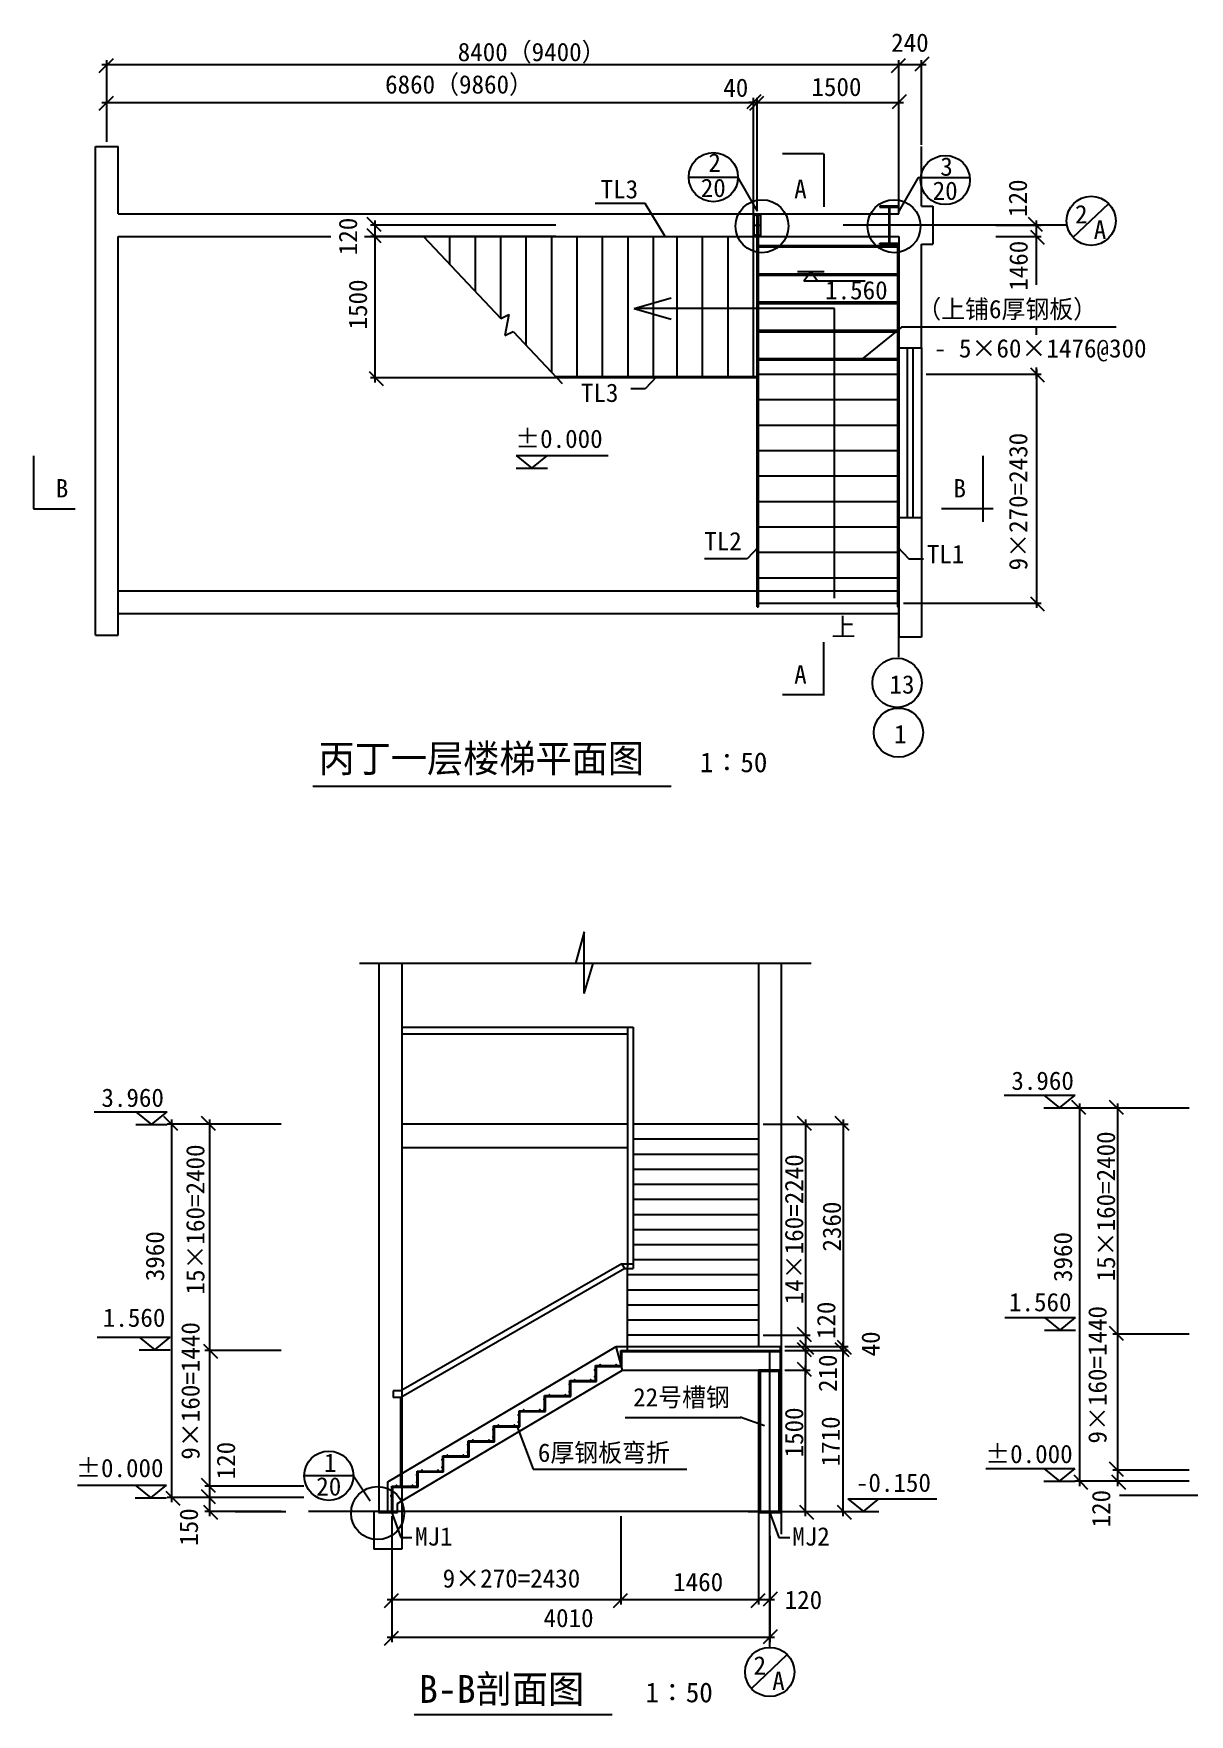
# Model space of a CAD drawing. Header units: metres. Extents: x -51718 to -27859, y 33229 to 51451.
# Drawn here: x -51718 to -39461, y 33619 to 51451 of the extents above; entities that cross this region are included whole.
import ezdxf

# ---------------------------------------------------------------- set-up
doc = ezdxf.new("R2010")
doc.units = ezdxf.units.M
for name, color, linetype in [('2', 2, 'Continuous'), ('WINDOW', 6, 'Continuous'), ('剖切线', 2, 'Continuous'), ('坐标文字', 3, 'Continuous'), ('坐标线', 3, 'Continuous'), ('尺寸', 42, 'Continuous'), ('引线', 9, 'Continuous'), ('文字', 3, 'Continuous'), ('标题', 4, 'Continuous'), ('梁柱', 4, 'Continuous'), ('梯板', 11, 'Continuous'), ('砖墙', 4, 'Continuous'), ('虚线', 1, 'Continuous'), ('轴线', 6, 'Continuous'), ('钢筋', 2, 'Continuous')]:
    doc.layers.add(name, color=color, linetype=linetype)

# ---------------------------------------------------------------- blocks, each defined once
blk = doc.blocks.new('_ARCHTICK')
at = {"color": 0, "linetype": 'ByBlock'}
blk.add_lwpolyline([(-1.35, -1.27), (1.63, 1.69)], dxfattribs=at)

msp = doc.modelspace()

# ---------------------------------------------------------------- linework, layer by layer
at = {"layer": '2'}
msp.add_line((-47573.15, 49288.22), (-47573.15, 49298.58), dxfattribs=at)
at = {"layer": 'WINDOW'}
for p, q in [((-42543.15, 48118.58), (-42543.15, 46318.58)), ((-42453.15, 48118.58), (-42453.15, 46318.58)), ((-42393.15, 48118.58), (-42393.15, 46318.58)), ((-42303.15, 48118.58), (-42303.15, 46318.58)), ((-45419.89, 39880.73), (-47813.62, 39880.73)), ((-45419.89, 39630.73), (-47813.62, 39630.73))]:
    msp.add_line(p, q, dxfattribs=at)
at = {"layer": '剖切线'}
for p, q in [((-43340.55, 50174.58), (-43776.83, 50174.58)), ((-43336.42, 50174.87), (-43336.42, 49614.28)), ((-51716.65, 46409.41), (-51716.65, 46970.22)), ((-41647.42, 46269.51), (-41647.42, 46970.22)), ((-51718.12, 46409.93), (-51276.23, 46409.93)), ((-41540.88, 46409.93), (-42087.84, 46409.93)), ((-43336.42, 44434.54), (-43336.42, 44995.63)), ((-43332.12, 44435.34), (-43776.83, 44435.34))]:
    msp.add_line(p, q, dxfattribs=at)
at = {"layer": '坐标线'}
for p, q in [((-40695.09, 49289.2), (-40315.24, 49649.56)), ((-44104.58, 33892.96), (-43724.72, 34253.32))]:
    msp.add_line(p, q, dxfattribs=at)
at = {"layer": '尺寸'}
for p, q in [((-42493.15, 51119.26), (-50993.4, 51119.26)), ((-50943.4, 50302.58), (-50943.4, 51169.26)), ((-42253.15, 51119.26), (-42593.15, 51119.26)), ((-42543.15, 50269.53), (-42543.15, 51169.26)), ((-42543.15, 49945.58), (-42543.15, 51169.26)), ((-42303.15, 50269.53), (-42303.15, 51169.26)), ((-50993.4, 50719.26), (-44033.15, 50719.26)), ((-50943.4, 50302.58), (-50943.4, 50769.26)), ((-44083.15, 50719.26), (-44133.15, 50719.26)), ((-44093.4, 50719.26), (-42493.15, 50719.26)), ((-44083.15, 49348.58), (-44083.15, 50769.26)), ((-44083.15, 49348.58), (-44083.15, 50769.26)), ((-44043.4, 50269.53), (-44043.4, 50769.26)), ((-44043.15, 49568.58), (-44043.15, 50769.26)), ((-44043.15, 50719.26), (-43993.15, 50719.26)), ((-42543.15, 50269.53), (-42543.15, 50769.26)), ((-46178.85, 49418.58), (-48146.57, 49418.58)), ((-48096.57, 49248.58), (-48096.57, 49468.58)), ((-41513.68, 49418.58), (-41033.58, 49418.58)), ((-41083.58, 49248.58), (-41083.58, 49468.58)), ((-46178.85, 49298.58), (-48146.57, 49298.58)), ((-46178.85, 49298.58), (-48146.57, 49298.58)), ((-48096.57, 47748.58), (-48096.57, 49348.58)), ((-41513.68, 49298.58), (-41033.58, 49298.58)), ((-41513.68, 49298.58), (-41033.58, 49298.58)), ((-41083.58, 48786.62), (-41083.58, 49348.58)), ((-41083.58, 48255.14), (-41083.58, 48338.14)), ((-46178.85, 47798.58), (-48146.57, 47798.58)), ((-42253.15, 47838.58), (-41033.58, 47838.58)), ((-42253.15, 47838.58), (-41033.58, 47838.58)), ((-41083.58, 47788.58), (-41083.58, 47910.22)), ((-41083.58, 47888.58), (-41083.58, 45358.58)), ((-46600.89, 46973.39), (-46435.44, 46839.11)), ((-46600.83, 46973.6), (-45624.79, 46973.6)), ((-46435.44, 46839.11), (-46269.57, 46973.38)), ((-46601.32, 46839.11), (-46269.56, 46839.11)), ((-42493.15, 45408.58), (-41033.58, 45408.58)), ((-41423.69, 40188.03), (-40673.33, 40188.03)), ((-41003.9, 40187.82), (-40838.45, 40053.54)), ((-40838.45, 40053.54), (-40672.57, 40187.81)), ((-51077.53, 40012.72), (-50302.95, 40012.72)), ((-50633.69, 40012.51), (-50468.24, 39878.23)), ((-50468.24, 39878.23), (-50302.36, 40012.5)), ((-41004.33, 40053.54), (-40672.57, 40053.54)), ((-40055.57, 40051.69), (-40674, 40051.69)), ((-40624, 36041.69), (-40624, 40101.69)), ((-39463.19, 40051.69), (-40274, 40051.69)), ((-40224, 40101.69), (-40224, 37601.69)), ((-50634.12, 39878.23), (-50302.36, 39878.23)), ((-49684.26, 39880.73), (-50302.69, 39880.73)), ((-50252.69, 35870.73), (-50252.69, 39930.73)), ((-49091.88, 39880.73), (-49902.69, 39880.73)), ((-49852.69, 39930.73), (-49852.69, 37430.73)), ((-43979.89, 39880.73), (-43481.17, 39880.73)), ((-43979.89, 39880.73), (-43081.17, 39880.73)), ((-43531.17, 39930.73), (-43531.17, 37590.73)), ((-43131.17, 39930.73), (-43131.17, 37470.73)), ((-41417.88, 37828.28), (-40667.52, 37828.28)), ((-40998.09, 37828.07), (-40832.64, 37693.79)), ((-40832.64, 37693.79), (-40666.76, 37828.06)), ((-43979.89, 37640.73), (-43481.17, 37640.73)), ((-43739.89, 37640.73), (-43481.17, 37640.73)), ((-43531.17, 37690.73), (-43531.17, 37470.73)), ((-40998.52, 37693.79), (-40666.76, 37693.79)), ((-39463.19, 37651.69), (-40274, 37651.69)), ((-39463.19, 37651.69), (-40274, 37651.69)), ((-40224, 37701.69), (-40224, 36161.69)), ((-51043.7, 37622.34), (-50269.12, 37622.34)), ((-50600.29, 37487.86), (-50268.53, 37487.86)), ((-50599.86, 37622.14), (-50434.41, 37487.86)), ((-50434.41, 37487.86), (-50268.53, 37622.13)), ((-49091.88, 37480.73), (-49902.69, 37480.73)), ((-49091.88, 37480.73), (-49902.69, 37480.73)), ((-49852.69, 37530.73), (-49852.69, 35990.73)), ((-43749.89, 37520.73), (-43481.17, 37520.73)), ((-43749.89, 37520.73), (-43081.17, 37520.73)), ((-43749.89, 37520.73), (-43081.17, 37520.73)), ((-43749.89, 37480.73), (-43081.17, 37480.73)), ((-43531.17, 37530.73), (-43531.17, 37220.73)), ((-43131.17, 37520.73), (-43131.17, 37570.73)), ((-43131.17, 35720.73), (-43131.17, 37530.73)), ((-43131.17, 37480.73), (-43131.17, 37430.73)), ((-43749.89, 37270.73), (-43481.17, 37270.73)), ((-43749.89, 37270.73), (-43481.17, 37270.73)), ((-43531.17, 35720.73), (-43531.17, 37320.73)), ((-41617.71, 36227.06), (-40674.37, 36227.06)), ((-41004.94, 36226.85), (-40839.49, 36092.58)), ((-40839.49, 36092.58), (-40673.61, 36226.84)), ((-39463.19, 36211.69), (-40274, 36211.69)), ((-39463.19, 36211.69), (-40274, 36211.69)), ((-40224, 36261.69), (-40224, 36041.69)), ((-51253.25, 36052.39), (-50309.91, 36052.39)), ((-50640.65, 36052.18), (-50475.2, 35917.9)), ((-50475.2, 35917.9), (-50309.33, 36052.17)), ((-48851.88, 36040.73), (-49902.69, 36040.73)), ((-48851.88, 36040.73), (-49902.69, 36040.73)), ((-49852.69, 36090.73), (-49852.69, 35870.73)), ((-41005.37, 36092.58), (-40673.61, 36092.58)), ((-39463.19, 36091.69), (-40674, 36091.69)), ((-39463.19, 36091.69), (-40274, 36091.69)), ((-50641.08, 35917.9), (-50309.32, 35917.9)), ((-48851.88, 35920.73), (-50302.69, 35920.73)), ((-49091.88, 35920.73), (-49902.69, 35920.73)), ((-48851.88, 35920.73), (-49902.69, 35920.73)), ((-49852.69, 35970.73), (-49852.69, 35720.73)), ((-43084.02, 35905.39), (-42918.57, 35771.11)), ((-43082.29, 35905.6), (-42138.95, 35905.6)), ((-42918.57, 35771.11), (-42752.7, 35905.38)), ((-49091.88, 35770.73), (-49902.69, 35770.73)), ((-47919.89, 35720.73), (-47919.89, 34784.12)), ((-45489.89, 35720.73), (-45489.89, 34784.12)), ((-45489.89, 35720.73), (-45489.89, 34784.12)), ((-44139.89, 35770.73), (-43481.17, 35770.73)), ((-43739.89, 35770.73), (-43081.17, 35770.73)), ((-43084.45, 35771.11), (-42752.69, 35771.11)), ((-44029.89, 35564.57), (-44029.89, 34784.12)), ((-44029.89, 35514.57), (-44029.89, 34784.12)), ((-43909.89, 35514.57), (-43909.89, 34784.12)), ((-43909.89, 35514.57), (-43909.89, 34384.12)), ((-47919.89, 35202.43), (-47919.89, 34384.12)), ((-45439.89, 34834.12), (-47969.89, 34834.12)), ((-43979.89, 34834.12), (-45539.89, 34834.12)), ((-43859.89, 34834.12), (-44079.89, 34834.12)), ((-43859.89, 34434.12), (-47969.89, 34434.12))]:
    msp.add_line(p, q, dxfattribs=at)
at = {"layer": '引线'}
for p, q in [((-44248.33, 49923.57), (-44768.1, 49923.57)), ((-44248.33, 49923.57), (-44043.15, 49568.58)), ((-42338.22, 49923.57), (-42543.4, 49568.58)), ((-42338.22, 49923.57), (-41791.57, 49923.57)), ((-45231.45, 49649.6), (-45762.52, 49649.6)), ((-45018.74, 49298.58), (-45231.45, 49649.6)), ((-43617, 48927.14), (-43333.73, 48927.14)), ((-43551.13, 48828.05), (-43475.37, 48927.14)), ((-43475.37, 48927.14), (-43405.76, 48828.05)), ((-43551.13, 48828.05), (-42897.57, 48828.05)), ((-42514.28, 48335.39), (-42937.78, 47995.07)), ((-40236.98, 48335.39), (-42514.28, 48335.39)), ((-45111.65, 47810.58), (-45231.45, 47683.09)), ((-45231.45, 47683.09), (-45385.74, 47683.09)), ((-44031.15, 46006.35), (-44150.95, 45878.86)), ((-42555.15, 46006.35), (-42435.35, 45878.86)), ((-44150.95, 45878.86), (-44603.76, 45878.86)), ((-42435.35, 45878.86), (-42281.06, 45878.86)), ((-45877.79, 41922.6), (-45971.21, 41587.05)), ((-45877.79, 41922.6), (-45971.21, 41587.05)), ((-45877.79, 41267.43), (-45877.79, 41922.6)), ((-43473.62, 41587.05), (-48260.46, 41587.05)), ((-45877.79, 41267.43), (-45784.37, 41587.05)), ((-44217.73, 36764.96), (-45445.59, 36764.96)), ((-43967.56, 36678.68), (-44223.34, 36771.47)), ((-46592.61, 36678.68), (-46421.11, 36218.94)), ((-46421.58, 36218.95), (-44788.83, 36218.95)), ((-48324.87, 36148.85), (-48846.86, 36148.85)), ((-48324.87, 36148.85), (-48150.27, 35883.43)), ((-47922.29, 35768.68), (-47823.95, 35496.78)), ((-43912.76, 35768.68), (-43814.42, 35496.78)), ((-47823.95, 35496.78), (-47706.18, 35496.78)), ((-43814.42, 35496.78), (-43696.64, 35496.78))]:
    msp.add_line(p, q, dxfattribs=at)
for centre, radius in [((-44509.07, 49927.53), 261.08), ((-42049.6, 49897.61), 261.08), ((-43993.38, 49407.93), 281.25), ((-42593.17, 49407.93), 281.25), ((-40501.78, 49465.17), 261.08), ((-42560.75, 44563.84), 261.08), ((-42546.17, 44034.65), 261.08), ((-48586.81, 36151.05), 261.08), ((-48069.91, 35754.94), 281.25), ((-43911.27, 34068.93), 261.08)]:
    msp.add_circle(centre, radius, dxfattribs=at)
at = {"layer": '标题'}
for p, q in [((-48757.06, 43466.55), (-44957.14, 43466.55)), ((-47683.71, 33619.06), (-45581.2, 33619.06))]:
    msp.add_line(p, q, dxfattribs=at)
at = {"layer": '梁柱'}
for p, q in [((-42543.15, 49618.58), (-42743.15, 49618.58)), ((-42743.15, 49618.58), (-42743.15, 49610.58)), ((-42743.15, 49610.58), (-42543.15, 49610.58)), ((-42645.65, 49610.58), (-42640.65, 49610.58)), ((-42645.65, 49226.58), (-42645.65, 49610.58)), ((-42640.65, 49610.58), (-42640.65, 49226.58)), ((-42543.15, 49610.58), (-42543.15, 49618.58)), ((-42743.15, 49218.58), (-42743.15, 49226.58)), ((-42743.15, 49226.58), (-42543.15, 49226.58)), ((-42543.15, 49218.58), (-42743.15, 49218.58)), ((-42640.65, 49226.58), (-42645.65, 49226.58)), ((-42543.15, 49226.58), (-42543.15, 49218.58)), ((-47858.95, 35770.73), (-48059.89, 35770.73)), ((-48059.89, 35770.73), (-48059.89, 35760.73)), ((-48059.89, 35760.73), (-47858.95, 35760.73)), ((-47858.95, 35760.73), (-47858.95, 35770.73)), ((-43789.89, 35770.73), (-44029.89, 35770.73)), ((-44029.89, 35770.73), (-44029.89, 35760.73)), ((-44029.89, 35760.73), (-43789.89, 35760.73)), ((-43789.89, 35760.73), (-43789.89, 35770.73))]:
    msp.add_line(p, q, dxfattribs=at)
at = {"layer": '梯板'}
for p, q in [((-44043.15, 47798.58), (-44043.15, 49518.58)), ((-44031.15, 45368.58), (-44031.15, 49518.58)), ((-47582.91, 49298.58), (-46762.21, 48428)), ((-47303.15, 49001.82), (-47303.15, 49298.58)), ((-47033.15, 48715.41), (-47033.15, 49298.58)), ((-46763.15, 48429), (-46763.15, 49298.58)), ((-46493.15, 48142.59), (-46493.15, 49298.58)), ((-46223.15, 47856.18), (-46223.15, 49298.58)), ((-45953.15, 47810.58), (-45953.15, 49298.58)), ((-45683.15, 47810.58), (-45683.15, 49298.58)), ((-45413.15, 47810.58), (-45413.15, 49298.58)), ((-45143.15, 47810.58), (-45143.15, 49298.58)), ((-44893.15, 47810.58), (-44893.15, 49298.58)), ((-44623.15, 47810.58), (-44623.15, 49298.58)), ((-44353.15, 47810.58), (-44353.15, 49298.58)), ((-44083.15, 47810.58), (-44083.15, 49298.58)), ((-42555.15, 49226.58), (-42555.15, 45368.58)), ((-45348.84, 48535.1), (-44956.95, 48648.29)), ((-45348.84, 48535.1), (-44956.95, 48421.9)), ((-43223.7, 48535.1), (-45310.09, 48535.1)), ((-43223.7, 45460.32), (-43223.7, 48535.1)), ((-46763.15, 48427.53), (-46679.08, 48469.52)), ((-46679.08, 48469.52), (-46722.1, 48247.49)), ((-46722.05, 48247.51), (-46633.61, 48291.69)), ((-46633.67, 48291.65), (-46112.29, 47738.58)), ((-44043.15, 47810.58), (-46180.16, 47810.58)), ((-44043.15, 47798.58), (-46168.85, 47798.58)), ((-44043.15, 47838.58), (-42543.15, 47838.58)), ((-44043.15, 45368.58), (-44043.15, 47798.58)), ((-44043.15, 47568.58), (-42543.15, 47568.58)), ((-44043.15, 47298.58), (-42543.15, 47298.58)), ((-44043.15, 47028.58), (-42543.15, 47028.58)), ((-44043.15, 46758.58), (-42543.15, 46758.58)), ((-44043.15, 46488.58), (-42543.15, 46488.58)), ((-44043.15, 46218.58), (-42543.15, 46218.58)), ((-44043.15, 45948.58), (-42543.15, 45948.58)), ((-44043.15, 45678.58), (-42543.15, 45678.58)), ((-44043.15, 45408.58), (-42543.15, 45408.58)), ((-44043.15, 45368.58), (-44031.15, 45368.58)), ((-42555.15, 45368.58), (-42543.15, 45368.58)), ((-47813.62, 40910.58), (-45359.89, 40910.58)), ((-47813.62, 40839.79), (-45419.89, 40839.79)), ((-45419.89, 40910.58), (-45419.89, 38365.92)), ((-45359.89, 40910.58), (-45359.89, 38350.1)), ((-44029.89, 39880.73), (-45359.73, 39880.73)), ((-44029.89, 39720.73), (-45359.73, 39720.73)), ((-44029.89, 39560.73), (-45359.73, 39560.73)), ((-44029.89, 39400.73), (-45359.73, 39400.73)), ((-44029.89, 39240.73), (-45359.73, 39240.73)), ((-44029.89, 39080.73), (-45359.73, 39080.73)), ((-44029.89, 38920.73), (-45359.73, 38920.73)), ((-44029.89, 38760.73), (-45359.73, 38760.73)), ((-44029.89, 38600.73), (-45359.73, 38600.73)), ((-45479.89, 38400.1), (-47825.1, 37050.35)), ((-45446.57, 38350.1), (-47824.89, 36980.73)), ((-45479.89, 38400.1), (-45359.89, 38400.1)), ((-45446.57, 38350.1), (-45479.89, 38400.1)), ((-45446.57, 38350.1), (-45359.89, 38350.1)), ((-45419.72, 37480.73), (-45419.89, 38365.92)), ((-44029.89, 38440.73), (-45359.73, 38440.73)), ((-44029.89, 38280.73), (-45419.73, 38280.73)), ((-44029.89, 38120.73), (-45419.73, 38120.73)), ((-44029.89, 37960.73), (-45419.73, 37960.73)), ((-44029.89, 37800.73), (-45419.73, 37800.73)), ((-44029.89, 37640.73), (-45419.73, 37640.73)), ((-47959.89, 36086.77), (-45540.08, 37520.73)), ((-45471.57, 37270.73), (-45540.08, 37520.73)), ((-45540.08, 37520.73), (-43799.89, 37520.73)), ((-45489.89, 37320.73), (-45489.89, 37480.73)), ((-45489.89, 37480.73), (-43799.89, 37480.73)), ((-45479.89, 37310.73), (-45479.89, 37470.73)), ((-45479.89, 37470.73), (-43799.89, 37470.73)), ((-43799.89, 37520.73), (-43799.89, 37270.73)), ((-47858.95, 35855.99), (-45471.57, 37270.73)), ((-45759.89, 37160.73), (-45759.89, 37320.73)), ((-45759.89, 37320.73), (-45489.89, 37320.73)), ((-45749.89, 37150.73), (-45749.89, 37310.73)), ((-45749.89, 37310.73), (-45479.89, 37310.73)), ((-45471.57, 37270.73), (-43799.89, 37270.73)), ((-43799.89, 37270.73), (-44029.89, 37270.73)), ((-43799.89, 35770.73), (-43799.89, 37270.73)), ((-46029.89, 37000.73), (-46029.89, 37160.73)), ((-46029.89, 37160.73), (-45759.89, 37160.73)), ((-46019.89, 36990.73), (-46019.89, 37150.73)), ((-46019.89, 37150.73), (-45749.89, 37150.73)), ((-44029.89, 37258.73), (-43799.89, 37258.73)), ((-44019.89, 35770.73), (-44019.89, 37258.73)), ((-44009.39, 35770.73), (-44009.39, 37258.73)), ((-43810.39, 35770.73), (-43810.39, 37258.73)), ((-47825.1, 37050.35), (-47905.73, 37050.35)), ((-47905.73, 37050.35), (-47905.73, 36980.73)), ((-47824.89, 36980.73), (-47905.73, 36980.73)), ((-47824.89, 36040.73), (-47824.89, 36980.73)), ((-46299.89, 36840.73), (-46299.89, 37000.73)), ((-46299.89, 37000.73), (-46029.89, 37000.73)), ((-46289.89, 36830.73), (-46289.89, 36990.73)), ((-46289.89, 36990.73), (-46019.89, 36990.73)), ((-46569.89, 36680.73), (-46569.89, 36840.73)), ((-46569.89, 36840.73), (-46299.89, 36840.73)), ((-46559.89, 36670.73), (-46559.89, 36830.73)), ((-46559.89, 36830.73), (-46289.89, 36830.73)), ((-46839.89, 36520.73), (-46839.89, 36680.73)), ((-46839.89, 36680.73), (-46569.89, 36680.73)), ((-46829.89, 36510.73), (-46829.89, 36670.73)), ((-46829.89, 36670.73), (-46559.89, 36670.73)), ((-47109.89, 36360.73), (-47109.89, 36520.73)), ((-47109.89, 36520.73), (-46839.89, 36520.73)), ((-47099.89, 36350.73), (-47099.89, 36510.73)), ((-47099.89, 36510.73), (-46829.89, 36510.73)), ((-47649.89, 36040.73), (-47649.89, 36200.73)), ((-47649.89, 36200.73), (-47379.89, 36200.73)), ((-47379.89, 36200.73), (-47379.89, 36360.73)), ((-47379.89, 36360.73), (-47109.89, 36360.73)), ((-47369.89, 36190.73), (-47369.89, 36350.73)), ((-47369.89, 36350.73), (-47099.89, 36350.73)), ((-47959.89, 35770.73), (-47959.89, 36086.77)), ((-47919.89, 35770.73), (-47919.89, 36040.73)), ((-47919.89, 36040.73), (-47649.89, 36040.73)), ((-47909.89, 35770.73), (-47909.89, 36030.73)), ((-47909.89, 36030.73), (-47639.89, 36030.73)), ((-47639.89, 36030.73), (-47639.89, 36190.73)), ((-47639.89, 36190.73), (-47369.89, 36190.73)), ((-47858.95, 35770.73), (-47858.95, 35855.99))]:
    msp.add_line(p, q, dxfattribs=at)
at = {"layer": '砖墙'}
for p, q in [((-51063.15, 45068.34), (-51063.15, 50252.58)), ((-51063.15, 50252.58), (-50823.15, 50252.58)), ((-50823.15, 49538.58), (-50823.15, 50252.58)), ((-42543.15, 49538.58), (-42543.15, 50252.58)), ((-42303.15, 49618.58), (-42303.15, 50252.58)), ((-42301.9, 49618.58), (-42181.9, 49618.58)), ((-42181.9, 49618.58), (-42181.9, 49218.58)), ((-50823.15, 49538.58), (-42543.15, 49538.58)), ((-50823.15, 49298.58), (-48566.45, 49298.58)), ((-50823.15, 45068.34), (-50823.15, 49298.58)), ((-48209.27, 49298.58), (-42543.15, 49298.58)), ((-42543.15, 49298.58), (-42543.15, 48118.58)), ((-42303.15, 48118.58), (-42303.15, 49218.58)), ((-42303.15, 49218.58), (-42181.9, 49218.58)), ((-42543.15, 48118.58), (-42303.15, 48118.58)), ((-51063.15, 45068.34), (-51063.15, 47638.58)), ((-42543.15, 46318.58), (-42543.15, 45048.58)), ((-42543.15, 46318.58), (-42303.15, 46318.58)), ((-42303.15, 46318.58), (-42303.15, 45048.58)), ((-50821.9, 45538.58), (-42543.15, 45538.58)), ((-50821.9, 45298.58), (-42543.15, 45298.58)), ((-51063.15, 45068.34), (-50823.15, 45068.34)), ((-42303.15, 45048.58), (-42543.15, 45048.58)), ((-48053.62, 35770.73), (-48053.62, 41587.05)), ((-47813.62, 41587.05), (-47813.62, 35770.73)), ((-44029.89, 41587.05), (-44029.89, 37520.73)), ((-43789.89, 41587.05), (-43789.89, 35531.47)), ((-44029.89, 37270.73), (-44029.89, 35531.47)), ((-39293.19, 35941.69), (-40203.03, 35941.69)), ((-37373.44, 35941.69), (-39525.63, 35941.69)), ((-49580.13, 35770.73), (-49041.88, 35770.73)), ((-44029.89, 35770.73), (-48801.88, 35770.73)), ((-48108.95, 35770.73), (-48108.95, 35370.73)), ((-47813.62, 35770.73), (-47813.62, 35370.73)), ((-47813.62, 35370.73), (-48108.95, 35370.73))]:
    msp.add_line(p, q, dxfattribs=at)
at = {"layer": '虚线'}
for p, q in [((-44004.15, 49528.58), (-44083.15, 49528.58)), ((-44083.15, 49528.58), (-44083.15, 49308.58)), ((-44083.15, 49308.58), (-44083.15, 49528.58)), ((-44083.15, 49528.58), (-44004.15, 49528.58)), ((-44083.15, 49418.58), (-44004.15, 49418.58)), ((-44078.35, 49514.18), (-44078.35, 49322.98)), ((-44007.35, 49524.58), (-44058.75, 49523.78)), ((-44043.65, 49308.58), (-44043.65, 49528.58)), ((-44004.15, 49308.58), (-44004.15, 49528.58)), ((-44004.15, 49528.58), (-44004.15, 49527.78)), ((-44083.15, 49308.58), (-44004.15, 49308.58)), ((-44004.15, 49308.58), (-44083.15, 49308.58)), ((-44058.75, 49313.38), (-44007.35, 49312.58)), ((-44004.15, 49309.38), (-44004.15, 49308.58)), ((-42555.15, 49200.58), (-44031.15, 49200.58)), ((-44031.15, 49200.58), (-44031.15, 49188.58)), ((-44031.15, 49188.58), (-42555.15, 49188.58)), ((-42555.15, 49188.58), (-42555.15, 49200.58)), ((-42555.15, 48900.58), (-44031.15, 48900.58)), ((-44031.15, 48900.58), (-44031.15, 48888.58)), ((-44031.15, 48888.58), (-42555.15, 48888.58)), ((-42555.15, 48888.58), (-42555.15, 48900.58)), ((-42555.15, 48600.58), (-44031.15, 48600.58)), ((-44031.15, 48600.58), (-44031.15, 48588.58)), ((-44031.15, 48588.58), (-42555.15, 48588.58)), ((-42555.15, 48588.58), (-42555.15, 48600.58)), ((-42555.15, 48300.58), (-44031.15, 48300.58)), ((-44031.15, 48300.58), (-44031.15, 48288.58)), ((-44031.15, 48288.58), (-42555.15, 48288.58)), ((-42555.15, 48288.58), (-42555.15, 48300.58)), ((-42555.15, 48000.58), (-44031.15, 48000.58)), ((-44031.15, 48000.58), (-44031.15, 47988.58)), ((-44031.15, 47988.58), (-42555.15, 47988.58)), ((-42555.15, 47988.58), (-42555.15, 48000.58))]:
    msp.add_line(p, q, dxfattribs=at)
for centre, radius, start, end in [((-44059.85, 49501.23), 22.58, 87.2, 144.99), ((-44007.35, 49527.78), 3.2, 270, 0), ((-44059.85, 49335.93), 22.58, 215.01, 272.8), ((-44007.35, 49309.38), 3.2, 360, 90)]:
    msp.add_arc(centre, radius, start, end, dxfattribs=at)
at = {"layer": '轴线'}
for p, q in [((-40753.67, 49418.58), (-43131, 49418.58)), ((-42543.15, 44834.53), (-42543.15, 45788.58)), ((-43909.89, 34335.02), (-43909.89, 37480.73))]:
    msp.add_line(p, q, dxfattribs=at)
at = {"layer": '钢筋'}
for centre, start, end in [((-45765.89, 37274.06), 0, 180), ((-45765.89, 37274.06), 180, 0), ((-45709.89, 37326.73), 0, 180), ((-45709.89, 37326.73), 180, 0), ((-45539.89, 37326.73), 0, 180), ((-45539.89, 37326.73), 180, 0), ((-45495.89, 37354.06), 0, 180), ((-45495.89, 37354.06), 180, 0), ((-46035.89, 37120.73), 0, 180), ((-46035.89, 37120.73), 180, 0), ((-45979.89, 37166.73), 0, 180), ((-45979.89, 37166.73), 180, 0), ((-45809.89, 37166.73), 0, 180), ((-45809.89, 37166.73), 180, 0), ((-45765.89, 37200.73), 0, 180), ((-45765.89, 37200.73), 180, 0), ((-46305.89, 36960.73), 0, 180), ((-46305.89, 36960.73), 180, 0), ((-46249.89, 37006.73), 0, 180), ((-46249.89, 37006.73), 180, 0), ((-46079.89, 37006.73), 0, 180), ((-46079.89, 37006.73), 180, 0), ((-46035.89, 37040.73), 0, 180), ((-46035.89, 37040.73), 180, 0), ((-46575.89, 36796.65), 0, 180), ((-46575.89, 36796.65), 180, 0), ((-46519.89, 36846.73), 0, 180), ((-46519.89, 36846.73), 180, 0), ((-46349.89, 36846.73), 0, 180), ((-46349.89, 36846.73), 180, 0), ((-46305.89, 36854.06), 0, 180), ((-46305.89, 36854.06), 180, 0), ((-46845.89, 36640.73), 0, 180), ((-46845.89, 36640.73), 180, 0), ((-46845.89, 36560.73), 0, 180), ((-46845.89, 36560.73), 180, 0), ((-46789.89, 36686.73), 0, 180), ((-46789.89, 36686.73), 180, 0), ((-46619.89, 36686.73), 0, 180), ((-46619.89, 36686.73), 180, 0), ((-46575.89, 36720.73), 0, 180), ((-46575.89, 36720.73), 180, 0), ((-47115.89, 36480.73), 0, 180), ((-47115.89, 36480.73), 180, 0), ((-47115.89, 36400.73), 0, 180), ((-47115.89, 36400.73), 180, 0), ((-47059.89, 36526.73), 0, 180), ((-47059.89, 36526.73), 180, 0), ((-46889.89, 36526.73), 0, 180), ((-46889.89, 36526.73), 180, 0), ((-47599.89, 36206.73), 0, 180), ((-47599.89, 36206.73), 180, 0), ((-47429.89, 36206.73), 0, 180), ((-47429.89, 36206.73), 180, 0), ((-47385.89, 36320.73), 0, 180), ((-47385.89, 36320.73), 180, 0), ((-47385.89, 36240.73), 0, 180), ((-47385.89, 36240.73), 180, 0), ((-47329.89, 36366.73), 0, 180), ((-47329.89, 36366.73), 180, 0), ((-47159.89, 36366.73), 0, 180), ((-47159.89, 36366.73), 180, 0), ((-47869.89, 36046.73), 0, 180), ((-47869.89, 36046.73), 180, 0), ((-47699.89, 36046.73), 0, 180), ((-47699.89, 36046.73), 180, 0), ((-47655.89, 36160.73), 0, 180), ((-47655.89, 36160.73), 180, 0), ((-47655.89, 36080.73), 0, 180), ((-47655.89, 36080.73), 180, 0), ((-47925.89, 36000.73), 0, 180), ((-47925.89, 36000.73), 180, 0), ((-47925.89, 35937.92), 0, 180), ((-47925.89, 35937.92), 180, 0)]:
    msp.add_arc(centre, 3.12, start, end, dxfattribs=at)

# ---------------------------------------------------------------- block references
at = {"layer": '尺寸', "xscale": 50, "yscale": 50, "zscale": 50}
for p, rotation in [((-50943.4, 51119.26), 180), ((-42543.15, 51119.26), 180), ((-50943.4, 50719.26), 180), ((-44043.4, 50719.26), 180), ((-44043.15, 50719.26), 180), ((-48096.57, 49418.58), 90), ((-41083.58, 49418.58), 90), ((-48096.57, 49298.58), 90), ((-41083.58, 49298.58), 270), ((-48096.57, 47798.58), 270), ((-41083.58, 47838.58), 270), ((-41083.58, 45408.58), 270), ((-40624, 40051.69), 90), ((-40224, 40051.69), 90), ((-50252.69, 39880.73), 90), ((-49852.69, 39880.73), 90), ((-43531.17, 39880.73), 90), ((-43131.17, 39880.73), 90), ((-43531.17, 37640.73), 90), ((-40224, 37651.69), 90), ((-49852.69, 37480.73), 270), ((-43531.17, 37480.73), 90), ((-43531.17, 37520.73), 270), ((-43131.17, 37480.73), 90), ((-43131.17, 37480.73), 90), ((-43131.17, 37520.73), 270), ((-43131.17, 37520.73), 270), ((-43531.17, 37270.73), 90), ((-40224, 36211.69), 90), ((-49852.69, 36040.73), 90), ((-40624, 36091.69), 270), ((-40224, 36091.69), 270), ((-50252.69, 35920.73), 270), ((-49852.69, 35920.73), 90), ((-49852.69, 35770.73), 270), ((-43531.17, 35770.73), 270), ((-43131.17, 35770.73), 270), ((-47919.89, 34834.12), 180), ((-45489.89, 34834.12), 180), ((-44029.89, 34834.12), 180), ((-47919.89, 34434.12), 180)]:
    msp.add_blockref('_ARCHTICK', p, dxfattribs=dict(at, rotation=rotation))
for p in [(-42303.15, 51119.26), (-44083.15, 50719.26), (-44083.15, 50719.26), (-42543.15, 50719.26), (-43909.89, 34834.12), (-43909.89, 34434.12)]:
    msp.add_blockref('_ARCHTICK', p, dxfattribs=at)

# ---------------------------------------------------------------- texts
at = {"layer": '剖切线'}
for s, p in [('A', (-43651.78, 49704.93)), ('B', (-51482.95, 46529.58)), ('B', (-41962.79, 46529.58)), ('A', (-43651.78, 44554.99))]:
    msp.add_text(s, height=195, dxfattribs=at).set_placement(p)
at = {"layer": '坐标文字'}
for s, p in [('2', (-40673.51, 49437.22)), ('A', (-40475.14, 49273.49)), ('13', (-42641.01, 44448.66)), ('1', (-42592.48, 43921.79)), ('2', (-44083, 34040.97)), ('A', (-43884.62, 33877.25))]:
    msp.add_text(s, height=195, dxfattribs=at).set_placement(p)
at = {"layer": '尺寸'}
for s, height, p in [('8400（9400）', 195, (-47220.56, 51158.85)), ('240', 195, (-42623.62, 51258.07)), ('6860（9860）', 195, (-47990.56, 50814.92)), ('40', 195, (-44404, 50780.11)), ('1500', 195, (-43468.99, 50788.73)), ('1∶50', 210, (-44651.05, 43614.91)), ('9×270=2430', 195, (-47380.15, 34964.47)), ('1460', 195, (-44935.6, 34926.71)), ('120', 195, (-43753.24, 34737.1)), ('4010', 195, (-46310.11, 34544.4)), ('1∶50', 210, (-45229.74, 33747.14))]:
    msp.add_text(s, height=height, dxfattribs=at).set_placement(p)
for s, p in [('120', (-41182.98, 49505.82)), ('120', (-48287.32, 49099.99)), ('1460', (-41175.74, 48722.77)), ('1500', (-48182.26, 48312.22)), ('9×270=2430', (-41179.16, 45756.1)), ('15×160=2400', (-40249, 38212.74)), ('15×160=2400', (-49906.63, 38073.84)), ('14×160=2240', (-43556.17, 37969.91)), ('2360', (-43156.17, 38529.3)), ('3960', (-50335.09, 38214.84)), ('3960', (-40705.64, 38206.52)), ('120', (-43215.71, 37600.51)), ('9×160=1440', (-40338.88, 36492.4)), ('9×160=1440', (-49958.04, 36321.45)), ('40', (-42743.67, 37417.16)), ('210', (-43198.62, 37039.32)), ('1500', (-43556.17, 36345.02)), ('1710', (-43168.71, 36250.02)), ('120', (-49581.46, 36112.56)), ('120', (-40299.72, 35602.36)), ('150', (-49975.33, 35407.67))]:
    msp.add_text(s, height=195, rotation=90, dxfattribs=at).set_placement(p)
at = {"layer": '文字'}
for s, p in [('2', (-44561.96, 49984.33)), ('3', (-42102.48, 49943.02)), ('TL3', (-45704.76, 49702.95)), ('20', (-44642.81, 49716.87)), ('20', (-42183.33, 49686.96)), ('1.560', (-43324.01, 48631.52)), ('（上铺6厚钢板）', (-42346.43, 48431.04)), ('- 5×60×1476@300', (-42170.12, 48014.61)), ('TL3', (-45913.79, 47543.22)), ('%%P0.000', (-46611.75, 47055.29)), ('TL2', (-44606.27, 45968.9)), ('TL1', (-42245.22, 45831.97)), ('上', (-43255.79, 45056.17)), ('3.960', (-41348.81, 40244.49)), ('3.960', (-50999.35, 40064.39)), ('1.560', (-41373.86, 37895.47)), ('1.560', (-50983.99, 37730.82)), ('22号槽钢', (-45359.92, 36886.33)), ('1', (-48639.69, 36192.2)), ('6厚钢板弯折', (-46370.52, 36298.66)), ('%%P0.000', (-41626.92, 36284.59)), ('%%P0.000', (-51269.07, 36135.84)), ('20', (-48720.54, 35940.4)), ('-0.150', (-42997.46, 35980.05)), ('MJ1', (-47673.08, 35410.13)), ('MJ2', (-43672.11, 35410.13))]:
    msp.add_text(s, height=195, dxfattribs=at).set_placement(p)
at = {"layer": '标题'}
for s, p in [('丙丁一层楼梯平面图', (-48696.21, 43613.8)), ('B-B剖面图', (-47631.73, 33741.55))]:
    msp.add_text(s, height=295, dxfattribs=at).set_placement(p)

doc.saveas('drawing.dxf')
